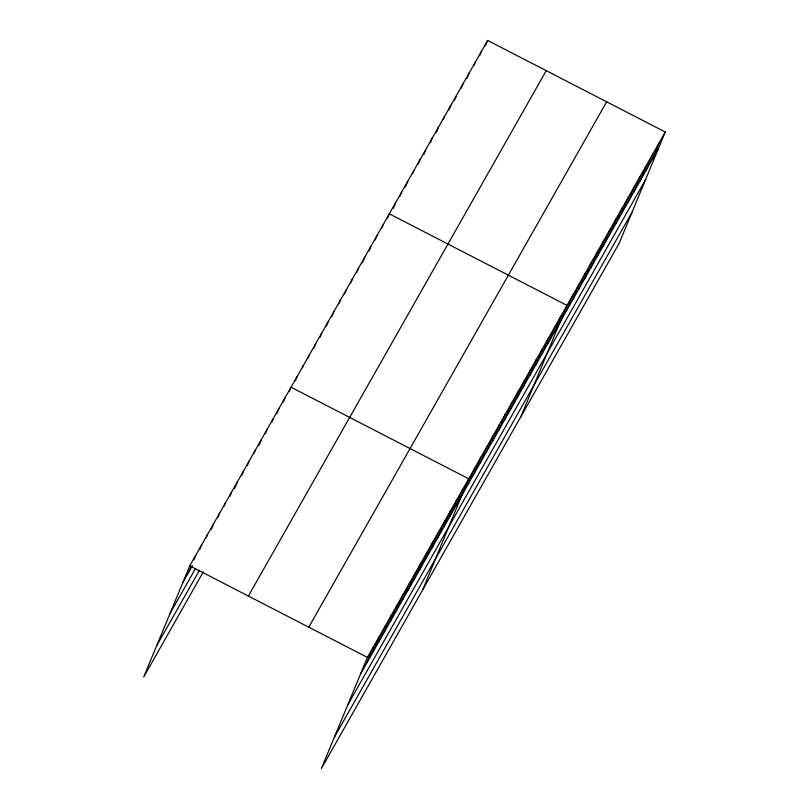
<?xml version="1.0" encoding="UTF-8"?>
<svg xmlns="http://www.w3.org/2000/svg" width="809" height="809" viewBox="0 0 809 809"><rect width="100%" height="100%" fill="white"/><g stroke="black" fill="none" stroke-linecap="round" stroke-linejoin="round"><path stroke-width="1.21" d="M665.281 132.019L367.407 657.404L321.375 768.55L619.239 243.165L665.281 132.019L487.625 40.45L189.761 565.835L143.719 676.981L203.292 571.902M188.821 571.973L191.116 566.421M193.877 559.767L195.717 555.328M199.833 549.26L201.674 544.821M206.255 537.641L207.63 534.304M211.291 529.349L213.586 523.797M217.702 517.73L219.542 513.29M224.123 506.121L225.499 502.783M229.625 496.716L231.455 492.276M234.661 488.434L237.421 481.77M241.537 475.702L243.378 471.263M247.493 465.195L249.334 460.756M253.905 453.576L255.29 450.249M258.951 445.294L261.246 439.742M265.362 433.675L267.203 429.235M271.784 422.055L273.159 418.728M276.82 413.763L279.115 408.221M283.241 402.154L285.071 397.704M289.197 391.647L291.038 387.198L468.684 478.766L422.652 589.923M295.336 380.806L297.176 376.367M302.404 367.751L303.324 365.526M308.087 358.023L309.463 354.696M313.771 348.295L315.611 343.855M319.909 337.464L321.749 333.025M326.057 326.624L327.898 322.184M331.741 316.895L334.036 311.354M338.799 303.84L340.184 300.513M344.482 294.122L346.323 289.683M350.631 283.281L352.471 278.842M356.779 272.451L358.609 268.001M362.462 262.723L364.758 257.171M369.066 250.77L370.896 246.33M375.204 239.939L377.045 235.5M381.808 227.996L383.193 224.659M387.491 218.268L389.331 213.829L566.988 305.397L520.945 416.544M393.174 208.54L395.48 202.988M399.777 196.597L401.618 192.158M405.461 186.869L407.766 181.317M412.529 173.814L413.905 170.487M418.213 164.085L420.053 159.646M423.896 154.357L425.736 149.918M430.499 142.414L432.34 137.975M436.182 132.686L438.478 127.134M443.241 119.631L444.626 116.304M448.924 109.903L450.765 105.463M454.607 100.185L456.448 95.735M461.211 88.232L463.051 83.792M466.904 78.513L469.2 72.962M473.963 65.448L475.338 62.121M479.646 55.73L481.486 51.291M485.329 46.002L487.625 40.45M366.467 663.542L373.364 646.897M372.423 653.035L379.33 636.38M378.39 642.528L385.286 625.873M384.346 632.021L391.243 615.366M390.302 621.514L397.199 604.859M396.258 611.007L403.155 594.352M402.215 600.5L409.111 583.845M408.171 589.994L415.068 573.338M414.127 579.487L421.024 562.831M420.083 568.98L426.99 552.325M426.05 558.463L432.946 541.818M432.006 547.956L438.903 531.311M437.962 537.449L444.859 520.804M443.919 526.942L450.815 510.297M449.875 516.435L456.772 499.78M455.831 505.928L462.728 489.273M467.936 484.581L474.832 467.936M474.074 473.75L480.971 457.095M480.222 462.91L487.119 446.265M486.361 452.079L493.257 435.424M492.509 441.239L499.406 424.594M498.647 430.408L505.544 413.753M504.796 419.568L511.692 402.922M510.934 408.737L517.841 392.082M517.082 397.897L523.979 381.241M523.231 387.066L530.128 370.411M529.369 376.225L536.266 359.57M535.518 365.385L542.414 348.74M541.656 354.554L548.553 337.899M547.804 343.714L554.701 327.069M553.943 332.883L560.839 316.228M566.229 311.212L573.126 294.557M572.378 300.372L579.274 283.726M578.516 289.541L585.413 272.886M584.664 278.701L591.561 262.045M590.803 267.87L597.699 251.215M596.951 257.029L603.848 240.374M603.089 246.199L609.986 229.544M609.238 235.358L616.134 218.703M615.376 224.518L622.273 207.873M621.524 213.687L628.421 197.032M627.663 202.847L634.569 186.201M633.811 192.016L640.708 175.361M639.959 181.176L646.856 164.53M646.098 170.345L652.994 153.69M652.246 159.504L659.143 142.849M182.864 582.48L192.39 565.673M169.941 613.667L195.556 568.484M156.633 645.794L199.53 570.143M248.383 596.051L546.257 70.666M308.785 627.177L606.659 101.803M360.511 674.049L658.384 148.674M347.597 705.236L645.471 179.851M334.289 737.363L632.163 211.988M189.761 565.835L367.407 657.404"/></g></svg>
